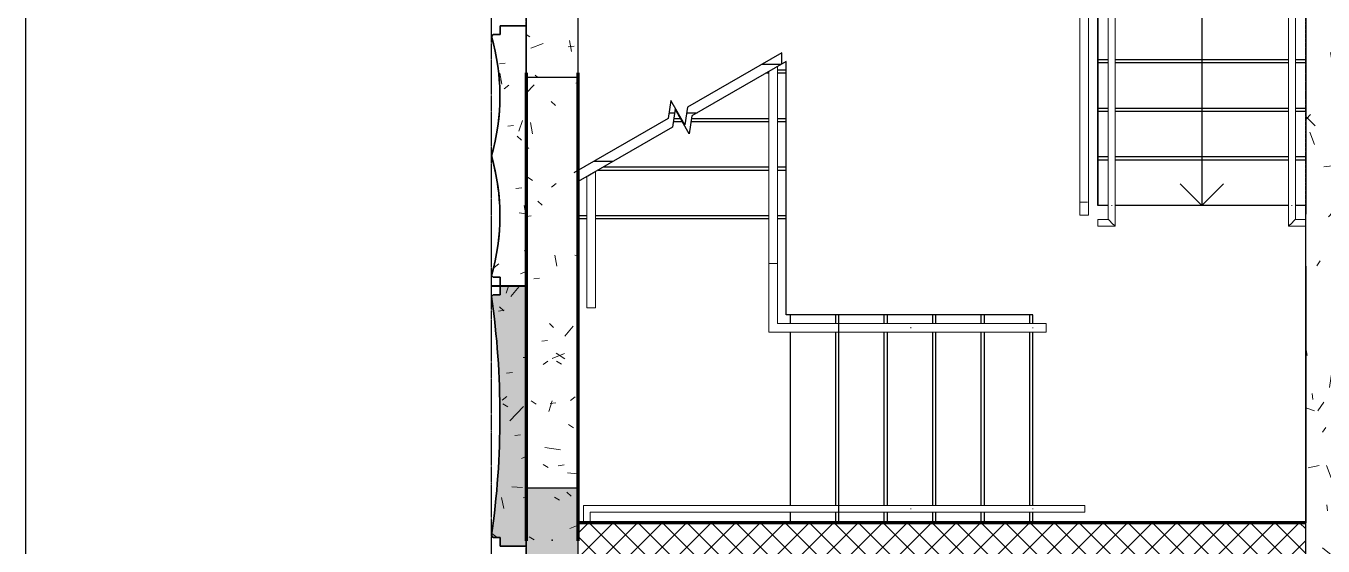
# Model space of a CAD drawing. Header units: millimetres. Extents: x -4391136 to -1798569, y -886572 to -291056.
# Drawn here: x -2742830 to -2735343, y -507083 to -504083 of the extents above; entities that cross this region are included whole.
import ezdxf
from ezdxf.enums import TextEntityAlignment as Align

# ---------------------------------------------------------------- set-up
doc = ezdxf.new("R2010")
doc.units = ezdxf.units.MM
doc.set_wipeout_variables(frame=1)
for name, pattern in [('CENTER', [50.8, 31.75, -6.35, 6.35, -6.35]), ('TA_GL_000.70000', [1.925, 0.7, -0.175, 0.175, -0.175, 0.7]), ('Xref-C-1-PP17-AR-2214-01-B$0$DPA_Grid _ Level 100', [10, 5.5, -1.6, 1.3, -1.6]), ('Xref-C-1-PP17-AR-2214-01-B$0$Hidden', [7.1438, 4.7625, -2.3813])]:
    doc.linetypes.add(name, pattern=pattern)
doc.layers.add('000 - 0_HIDE_OBJ_FRAMING_DEF_DIMS', color=7, linetype='Continuous', plot=False)
for name, color, linetype in [('000 - 0_SYM_DWG_GRID-BUBBLE_MAIN_COLOR_1', 7, 'Continuous'), ('000 - 0_SYM_DWG_GRIDLINE_MAIN_COLOR_251', 7, 'Continuous'), ('000 - CONCRETE_COL_CUT_COLOR_1', 7, 'Continuous'), ('000 - CONCRETE_COL_HATCH_', 7, 'Continuous'), ('000 - CONCRETE_COL_WIPEOUT_', 7, 'Continuous'), ('000 - EXISTING_COLUMN_CUT_COLOR_5', 7, 'Continuous'), ('000 - EXISTING_CONCRETE_CUT_COLOR_5', 7, 'Continuous'), ('000 - EXISTING_PRECAST_CUT_COLOR_4', 7, 'Continuous'), ('000 - GRID', 7, 'CENTER'), ('_PP-Dim', 7, 'Continuous'), ('Xref-C-1-PP17-AR-2214-01-B$0$A-COLS', 7, 'Continuous'), ('Xref-C-1-PP17-AR-2214-01-B$0$A-COLS-E', 7, 'Continuous'), ('Xref-C-1-PP17-AR-2214-01-B$0$A-DETL', 7, 'Continuous'), ('Xref-C-1-PP17-AR-2214-01-B$0$A-DETL-MBND', 7, 'Xref-C-1-PP17-AR-2214-01-B$0$Hidden'), ('Xref-C-1-PP17-AR-2214-01-B$0$A-FLOR-E', 7, 'Continuous'), ('Xref-C-1-PP17-AR-2214-01-B$0$A-FLOR-HRAL', 7, 'Continuous'), ('Xref-C-1-PP17-AR-2214-01-B$0$A-GLAZ-CURT', 7, 'Continuous'), ('Xref-C-1-PP17-AR-2214-01-B$0$A-Wall', 7, 'Continuous'), ('Xref-C-1-PP17-AR-2214-01-B$0$A-WALL-PATT', 7, 'Continuous'), ('Xref-C-1-PP17-AR-2214-01-B$0$S-BEAM', 7, 'Continuous'), ('Xref-C-1-PP17-AR-2214-01-B$0$S-STRS-ANNO', 7, 'Continuous'), ('Xref-C-1-PP17-AR-2214-01-B$0$S-STRS-E', 7, 'Continuous'), ('Xref-C-1-PP17-AR-2214-01-B$0$S-STRS-MBND', 7, 'Continuous'), ('Xref-C-1-PP17-AR-2214-01-B$0$WALL-E', 7, 'Continuous')]:
    doc.layers.add(name, color=color, linetype=linetype)
doc.styles.add('Arial', font='arial.ttf', dxfattribs={"height": 1500})
doc.styles.add('FAMELINE_FOR_CKST', font='arial.ttf')
doc.styles.add('TA', font='', dxfattribs={"height": 4.5})
doc.styles.get('TA').set_extended_font_data('Cordia New')
doc.dimstyles.new('FAMELINE-CKST_C-C', dxfattribs={"dimtxt": 0.3, "dimasz": 0.15, "dimexe": 0.1, "dimexo": 0.1, "dimgap": 0.05, "dimtad": 1, "dimzin": 0, "dimdsep": 46, "dimtxsty": 'FAMELINE_FOR_CKST', "dimblk": 'ORIGIN', "dimblk1": 'ORIGIN', "dimblk2": 'ORIGIN', "dimsah": 1, "dimcen": 0.1, "dimdle": 0.1, "dimclrd": 7, "dimclre": 7, "dimclrt": 7, "dimadec": 0, "dimazin": 0, "dimtfac": 1, "dimtix": 1, "dimtmove": 2, "dimatfit": 3, "dimfxl": 1, "dimtolj": 1, "dimtzin": 0, "dimlwd": -1, "dimlwe": -1, "dimarcsym": 0})

# ---------------------------------------------------------------- blocks, each defined once
blk = doc.blocks.new('*U1277')
at = {"layer": '000 - 0_SYM_DWG_GRIDLINE_MAIN_COLOR_251', "color": 7, "linetype": 'ByBlock', "ltscale": 5}
blk.add_line((30, 0), (-560.5, 0), dxfattribs=at)
at = {"color": 7, "style": 'TA', "flags": 1}
blk.add_attdef('LOCATION', (6, -6), '', height=4.5, rotation=270, dxfattribs=at)
at = {"layer": '000 - 0_SYM_DWG_GRID-BUBBLE_MAIN_COLOR_1', "color": 7, "style": 'Arial'}
blk.add_attdef('GRID-HEAD', text='', height=4, rotation=180, dxfattribs=at).set_placement((73.75, 0), align=Align.MIDDLE_CENTER)
blk = doc.blocks.new('_Origin')
at = {"color": 7, "linetype": 'ByBlock', "lineweight": -2}
blk.add_line((0, 0), (-1, 0), dxfattribs=at)
blk.add_circle((0, 0), 0.5, dxfattribs=at)
blk = doc.blocks.new('*D1280')
at = {"layer": '_PP-Dim', "color": 7, "transparency": 16777216}
for p, q in [((-26525, 1050), (-26525, 2737.5)), ((0, 1050), (0, 2737.5)), ((-26450, 2687.5), (-75, 2687.5))]:
    blk.add_line(p, q, dxfattribs=at)
at = {"layer": 'Defpoints', "color": 7, "transparency": 16777216}
for p in [(0, 2687.5), (-26525, 1000), (0, 1000)]:
    blk.add_point(p, dxfattribs=at)
at = {"layer": '_PP-Dim', "color": 7, "transparency": 16777216, "xscale": 75, "yscale": 75, "zscale": 75, "rotation": 180}
blk.add_blockref('_Origin', (-26525, 2687.5), dxfattribs=at)
at = {"layer": '_PP-Dim', "color": 7, "transparency": 16777216, "xscale": 75, "yscale": 75, "zscale": 75}
blk.add_blockref('_Origin', (0, 2687.5), dxfattribs=at)
at = {"layer": '_PP-Dim', "color": 7, "transparency": 16777216, "insert": (-13262.5, 2789.1), "char_height": 150, "attachment_point": 5, "style": 'FAMELINE_FOR_CKST'}
blk.add_mtext('\\A1;26525', dxfattribs=at)
blk = doc.blocks.new('Xref-C-1-PP17-AR-2214-01-B$0$Handrail Type - Handrail_Internal_-V69-ENTRANCE 2 - LOWER ROOF FLOOR PLAN01-flat-1')
at = {"layer": 'Xref-C-1-PP17-AR-2214-01-B$0$A-FLOR-HRAL', "color": 7, "lineweight": 9}
for p, q in [((-2735542.7, -501198.9), (-2735542.7, -505118.9)), ((-2735502.7, -501198.9), (-2735502.7, -505118.9)), ((-2735542.7, -505118.9), (-2735542.7, -505238.9)), ((-2735502.7, -505118.9), (-2735502.7, -505198.9)), ((-2735542.7, -505238.9), (-2735442.7, -505238.9)), ((-2735502.7, -505198.9), (-2735442.7, -505198.9)), ((-2735442.7, -505198.9), (-2735442.7, -505238.9))]:
    blk.add_line(p, q, dxfattribs=at)
blk = doc.blocks.new('Xref-C-1-PP17-AR-2214-01-B$0$Handrail Type - Handrail_Internal_-25764025-ENTRANCE 2 - LOWER ROOF FLOOR PLAN01-flat-1')
at = {"layer": 'Xref-C-1-PP17-AR-2214-01-B$0$A-FLOR-HRAL', "color": 7, "lineweight": 9}
for p, q in [((-2735542.7, -501489.5), (-2735542.7, -505124.7)), ((-2735502.7, -505124.7), (-2735502.7, -501489.5)), ((-2735542.7, -505124.7), (-2735542.7, -505238.9)), ((-2735502.7, -505198.9), (-2735502.7, -505124.7)), ((-2735542.7, -505238.9), (-2735442.7, -505238.9)), ((-2735542.1, -505238.3), (-2735532.7, -505228.9)), ((-2735532.7, -505228.9), (-2735542.1, -505238.3)), ((-2735531.7, -505227.9), (-2735503.4, -505199.6)), ((-2735503.4, -505199.6), (-2735531.7, -505227.9)), ((-2735442.7, -505198.9), (-2735502.7, -505198.9)), ((-2735442.7, -505227.9), (-2735442.7, -505199.6)), ((-2735442.7, -505199.6), (-2735442.7, -505227.9)), ((-2735442.7, -505238.3), (-2735442.7, -505228.9)), ((-2735442.7, -505228.9), (-2735442.7, -505238.3))]:
    blk.add_line(p, q, dxfattribs=at)
blk.add_lwpolyline([(-2735520.8, -505119), (-2735520.8, -505119, 0.014509), (-2735524.7, -505119)], format="xyb", dxfattribs=at)
blk = doc.blocks.new('Xref-C-1-PP17-AR-2214-01-B$0$DPA_Curved type B - Curved Type B-31237770-ENTRANCE 2 - LOWER ROOF FLOOR PLAN01-flat-1')
at = {"layer": 'Xref-C-1-PP17-AR-2214-01-B$0$A-GLAZ-CURT', "color": 7}
for p, q in [((-150, 749.7), (-150, 700.3)), ((-150, 700.3), (-150, 749.7)), ((0, -749.7), (0, 749.7)), ((0, 749.7), (0, -749.7)), ((-200, -689.7), (-190, -699.7)), ((-190, -699.7), (-200, -689.7)), ((-190, -699.7), (-150, -699.7)), ((-150, -699.7), (-190, -699.7)), ((-150, -699.7), (-150, -749.7)), ((-150, -749.7), (-150, -699.7)), ((-150, -749.7), (0, -749.7)), ((0, -749.7), (-150, -749.7))]:
    blk.add_line(p, q, dxfattribs=at)
for centre, start, end in [((-1401.5, 345), 349.33126, 16.00908), ((-1401.5, 345), 349.33126, 16.00908), ((-1401.5, 345), 343.97781, 349.31636), ((-1401.5, 345), 343.97781, 349.31636), ((-1401.5, -345), 349.33136, 16.02219), ((-1401.5, -345), 349.33136, 16.02219), ((-1401.5, -345), 343.99092, 349.32947), ((-1401.5, -345), 343.99092, 349.32947)]:
    blk.add_arc(centre, 1250, start, end, dxfattribs=at)
blk = doc.blocks.new('Xref-C-1-PP17-AR-2214-01-B$0$DPA_Curved type B - Curved Type B-V61-ENTRANCE 2 - LOWER ROOF FLOOR PLAN01-flat-1')
at = {"layer": 'Xref-C-1-PP17-AR-2214-01-B$0$A-GLAZ-CURT', "lineweight": 9}
h = blk.add_hatch(dxfattribs=at)
h.set_pattern_fill('ACET-2D-FP_35', angle=90, style=0, pattern_type=2)
h.set_pattern_definition([(50, (2739942.75, 504833.4), (-459.03375, 385.17505), [76.2, -838.2]), (355, (2739942.75, 504833.4), (65.28253, 746.1827), [60.96, -670.56]), (100.451, (2740003.5, 504828.1), (-693.383, -127.89768), [64.76, -712.36]), (46.184, (2739942.75, 505036.6), (-648.5725, 622.30642), [114.3, -1257.3]), (96.636, (2740033.1, 505022.6), (-1050.5343, -122.21992), [97.14, -1068.54]), (351.184, (2739942.7, 505036.6), (172.19714, 1110.27497), [91.44, -1005.84]), (21, (2740044.35, 504985.8), (-214.74339, 559.42566), [76.2, -838.2]), (326, (2740044.35, 504985.8), (418.85394, 620.9765), [60.96, -670.56]), (71.451, (2740094.9, 504951.7), (-668.45247, 224.29692), [64.76, -712.36]), (37.5, (2739942.75, 504833.4), (-158.769242, 206.912105), [33.528, -628.904, 33.528, -1320.292]), (37.5, (2739942.75, 504833.4), (-158.769242, 206.912105), [-695.96, -647.192, 33.528, -639.572]), (7.5, (2739942.75, 504833.4), (-47.303606, 359.30656), [33.528, -354.584, 33.528, -870.204]), (7.5, (2739942.75, 504833.4), (-47.303606, 359.30656), [-421.64, -613.664, 33.528, -223.012]), (327.5, (2739716.18, 504833.4), (146.191164, 229.474162), [33.528, -220.472, -1844.04]), (327.5, (2739716.18, 504833.4), (146.191164, 229.474162), [-254, 33.528, -758.952, -1051.56]), (327.5, (2739716.18, 504833.4), (146.191164, 229.474162), [-1046.48, 33.528, -1018.032]), (317.5, (2739614.6, 504833.4), (321.09789, 350.41686), [33.528, -296.672, 33.528, -1239.52]), (317.5, (2739614.6, 504833.4), (321.09789, 350.41686), [-363.728, -492.76, 33.528, -713.232])])
h.paths.add_polyline_path([(-150, -700), (-150, -750), (0, -750), (0, 750), (-150, 750), (-150, 700), (-190, 700), (-200, 690), (-173.1, 576.7), (-156.6, 454.5), (-151.4, 345), (-156.9, 228.7), (-173.1, 113.3), (-200, 0), (-173.1, -113.3), (-156.9, -228.7), (-151.4, -345), (-156.9, -461.3), (-173.1, -576.7), (-200, -690), (-190, -700)])
at = {"layer": 'Xref-C-1-PP17-AR-2214-01-B$0$A-GLAZ-CURT', "color": 7, "lineweight": 35}
for p, q in [((0, 750), (-150, 750)), ((-150, 750), (-150, 700)), ((0, -750), (0, 750)), ((-190, 700), (-200, 690)), ((-150, 700), (-190, 700)), ((-200, -690), (-190, -700)), ((-190, -700), (-150, -700)), ((-150, -700), (-150, -750)), ((-150, -750), (0, -750))]:
    blk.add_line(p, q, dxfattribs=at)
for centre in [(-1401.5, 345), (-1401.5, -345)]:
    blk.add_arc(centre, 1250, 343.97881, 16.02119, dxfattribs=at)
blk = doc.blocks.new('Xref-C-1-PP17-AR-2214-01-B$0$DPA_Curved type A - Curved Type A-31239844-ENTRANCE 2 - LOWER ROOF FLOOR PLAN01-flat-1')
at = {"layer": 'Xref-C-1-PP17-AR-2214-01-B$0$A-GLAZ-CURT', "lineweight": 9}
h = blk.add_hatch(dxfattribs=at)
h.set_pattern_fill('ACET-2D-FP_34', angle=90, style=0, pattern_type=2)
h.set_pattern_definition([(50, (2739942.75, 506333.4), (-459.03375, 385.17505), [76.2, -838.2]), (355, (2739942.75, 506333.4), (65.28253, 746.1827), [60.96, -670.56]), (100.451, (2740003.5, 506328.1), (-693.383, -127.89768), [64.76, -712.36]), (46.184, (2739942.75, 506536.6), (-648.5725, 622.30642), [114.3, -1257.3]), (96.636, (2740033.1, 506522.6), (-1050.5343, -122.21992), [97.14, -1068.54]), (351.184, (2739942.7, 506536.6), (172.19714, 1110.27497), [91.44, -1005.84]), (21, (2740044.35, 506485.8), (-214.74339, 559.42566), [76.2, -838.2]), (326, (2740044.35, 506485.8), (418.85394, 620.9765), [60.96, -670.56]), (71.451, (2740094.9, 506451.7), (-668.45247, 224.29692), [64.76, -712.36]), (37.5, (2739942.75, 506333.4), (-158.769242, 206.912105), [33.528, -628.904, 33.528, -1320.292]), (37.5, (2739942.75, 506333.4), (-158.769242, 206.912105), [-695.96, -647.192, 33.528, -639.572]), (7.5, (2739942.75, 506333.4), (-47.303606, 359.30656), [33.528, -354.584, 33.528, -870.204]), (7.5, (2739942.75, 506333.4), (-47.303606, 359.30656), [-421.64, -613.664, 33.528, -223.012]), (327.5, (2739716.18, 506333.4), (146.191164, 229.474162), [33.528, -220.472, -1844.04]), (327.5, (2739716.18, 506333.4), (146.191164, 229.474162), [-254, 33.528, -758.952, -1051.56]), (327.5, (2739716.18, 506333.4), (146.191164, 229.474162), [-1046.48, 33.528, -1018.032]), (317.5, (2739614.6, 506333.4), (321.09789, 350.41686), [33.528, -296.672, 33.528, -1239.52]), (317.5, (2739614.6, 506333.4), (321.09789, 350.41686), [-363.728, -492.76, 33.528, -713.232])])
h.paths.add_polyline_path([(-150, -728.9), (-150, -750), (0, -750), (0, 750), (-150, 750), (-150, 700), (-190, 700), (-200, 690), (-173.1, 460.8), (-156.9, 230.7), (-151.5, 0), (-156.9, -230.7), (-173.1, -460.8), (-200, -690), (-190, -700), (-150, -700)])
at = {"layer": 'Xref-C-1-PP17-AR-2214-01-B$0$A-GLAZ-CURT', "color": 7, "lineweight": 35}
for p, q in [((0, 750), (-150, 750)), ((-150, 750), (-150, 700)), ((0, -750), (0, 750)), ((-190, 700), (-200, 690)), ((-150, 700), (-190, 700)), ((-200, -690), (-190, -700)), ((-190, -700), (-150, -700)), ((-150, -700), (-150, -750)), ((-150, -750), (0, -750))]:
    blk.add_line(p, q, dxfattribs=at)
blk.add_arc((-5080.2, 0), 4928.8, 351.95246, 8.04754, dxfattribs=at)
blk = doc.blocks.new('Xref-C-1-PP17-AR-2214-01-B$0$DPA-AR_Rectangular - 300x600-29835788-ENTRANCE 2 - LOWER ROOF FLOOR PLAN01-flat-1')
at = {"layer": 'Xref-C-1-PP17-AR-2214-01-B$0$A-COLS-E', "lineweight": 9}
h = blk.add_hatch(dxfattribs=at)
h.set_pattern_fill('ACET-2D-FP_32', style=0, pattern_type=2)
h.set_pattern_definition([(50, (2739792.75, 507048.95), (-459.03375, 385.17505), [76.2, -838.2]), (355, (2739792.75, 507048.95), (65.28253, 746.1827), [60.96, -670.56]), (100.451, (2739853.5, 507043.6), (-693.383, -127.89768), [64.76, -712.36]), (46.184, (2739792.75, 507252.15), (-648.5725, 622.30642), [114.3, -1257.3]), (96.636, (2739883.1, 507238.1), (-1050.5343, -122.21992), [97.14, -1068.54]), (351.184, (2739792.7, 507252.1), (172.19714, 1110.27497), [91.44, -1005.84]), (21, (2739894.35, 507201.35), (-214.74339, 559.42566), [76.2, -838.2]), (326, (2739894.35, 507201.35), (418.85394, 620.9765), [60.96, -670.56]), (71.451, (2739944.9, 507167.26), (-668.45247, 224.29692), [64.76, -712.36]), (37.5, (2739792.75, 507048.95), (-158.769242, 206.912105), [33.528, -628.904, 33.528, -1320.292]), (37.5, (2739792.75, 507048.95), (-158.769242, 206.912105), [-695.96, -647.192, 33.528, -639.572]), (7.5, (2739792.75, 507048.95), (-47.303606, 359.30656), [33.528, -354.584, 33.528, -870.204]), (7.5, (2739792.75, 507048.95), (-47.303606, 359.30656), [-421.64, -613.664, 33.528, -223.012]), (327.5, (2739566.18, 507048.95), (146.191164, 229.474162), [33.528, -220.472, 33.528, -1810.512]), (327.5, (2739566.18, 507048.95), (146.191164, 229.474162), [-287.528, -758.952, 33.528, -1018.032]), (317.5, (2739464.6, 507048.95), (321.09789, 350.41686), [33.528, -296.672, 33.528, -1239.52]), (317.5, (2739464.6, 507048.95), (321.09789, 350.41686), [-363.728, -492.76, 33.528, -713.232])])
h.paths.add_polyline_path([(-146.1, -300), (10.5, -300), (150, -300), (150, 300), (-150, 300), (-150, -300)])
at = {"layer": 'Xref-C-1-PP17-AR-2214-01-B$0$A-COLS', "color": 7}
for p, q in [((150, 300), (-150, 300)), ((-150, 300), (-150, -300)), ((150, -300), (150, 300)), ((-150, -300), (150, -300))]:
    blk.add_line(p, q, dxfattribs=at)
blk = doc.blocks.new('Xref-C-1-PP17-AR-2214-01-B$0$Handrail Type - Handrail_Internal_-V58-ENTRANCE 2 - LOWER ROOF FLOOR PLAN01-flat-1')
at = {"layer": 'Xref-C-1-PP17-AR-2214-01-B$0$A-FLOR-HRAL', "color": 7, "lineweight": 9}
for p, q in [((-2736582.7, -501198.9), (-2736582.7, -505118.9)), ((-2736542.7, -501198.9), (-2736542.7, -505118.9)), ((-2736582.7, -505118.9), (-2736582.7, -505198.9)), ((-2736542.7, -505118.9), (-2736542.7, -505238.9)), ((-2736642.7, -505238.9), (-2736642.7, -505198.9)), ((-2736582.7, -505198.9), (-2736642.7, -505198.9)), ((-2736542.7, -505238.9), (-2736642.7, -505238.9))]:
    blk.add_line(p, q, dxfattribs=at)
blk = doc.blocks.new('Xref-C-1-PP17-AR-2214-01-B$0$Handrail Type - Handrail_Internal_-18879586-ENTRANCE 2 - LOWER ROOF FLOOR PLAN01-flat-1')
at = {"layer": 'Xref-C-1-PP17-AR-2214-01-B$0$A-FLOR-HRAL', "color": 7, "lineweight": 9}
for p, q in [((-2736582.7, -501204.7), (-2736582.7, -505124.7)), ((-2736542.7, -505124.7), (-2736542.7, -501204.7)), ((-2736582.7, -505124.7), (-2736582.7, -505198.9)), ((-2736542.7, -505238.9), (-2736542.7, -505124.7)), ((-2736582.7, -505198.9), (-2736642.7, -505198.9)), ((-2736642.7, -505199.6), (-2736642.7, -505227.9)), ((-2736642.7, -505227.9), (-2736642.7, -505199.6)), ((-2736642.7, -505228.9), (-2736642.7, -505238.3)), ((-2736642.7, -505238.3), (-2736642.7, -505228.9)), ((-2736642.7, -505238.9), (-2736542.7, -505238.9)), ((-2736582.1, -505199.6), (-2736553.8, -505227.9)), ((-2736553.8, -505227.9), (-2736582.1, -505199.6)), ((-2736552.7, -505228.9), (-2736543.4, -505238.3)), ((-2736543.4, -505238.3), (-2736552.7, -505228.9))]:
    blk.add_line(p, q, dxfattribs=at)
blk.add_lwpolyline([(-2736560.8, -505119), (-2736560.8, -505119, 0.014509), (-2736564.7, -505119)], format="xyb", dxfattribs=at)
blk = doc.blocks.new('Xref-C-1-PP17-AR-2214-01-B$0$System Panel - DPA-AR_Facade_Solid Panel 150mm-27924946-ENTRANCE 2 - LOWER ROOF FLOOR PLAN01-flat-1')
at = {"layer": 'Xref-C-1-PP17-AR-2214-01-B$0$A-GLAZ-CURT', "color": 7}
for p, q in [((-50, 0.3), (-200, 0.3)), ((-200, -0.3), (-150, -0.3))]:
    blk.add_line(p, q, dxfattribs=at)
blk = doc.blocks.new('Xref-C-1-PP17-AR-2214-01-B$0$Top Rail Type - Top Rail_Internal_-V99-ENTRANCE 2 - LOWER ROOF FLOOR PLAN01-flat-1')
at = {"layer": 'Xref-C-1-PP17-AR-2214-01-B$0$A-FLOR-HRAL', "color": 7, "lineweight": 9}
for p, q in [((-2738492.7, -504317), (-2738542.7, -504345.8)), ((-2738542.7, -505454.5), (-2738542.7, -504345.8)), ((-2738492.7, -505454.5), (-2738492.7, -504317)), ((-2738542.7, -505454.5), (-2738492.7, -505454.5)), ((-2738542.7, -505454.5), (-2738492.7, -505454.5)), ((-2738542.7, -505848.9), (-2738542.7, -505454.5)), ((-2738492.7, -505798.9), (-2738492.7, -505454.5)), ((-2738137.7, -505798.9), (-2738492.7, -505798.9)), ((-2737017.7, -505798.9), (-2738137.7, -505798.9)), ((-2736942.1, -505798.9), (-2737017.7, -505798.9)), ((-2736942.1, -505848.9), (-2736942.1, -505798.9)), ((-2738137.7, -505848.9), (-2738542.7, -505848.9)), ((-2737017.7, -505848.9), (-2738137.7, -505848.9)), ((-2736942.1, -505848.9), (-2737017.7, -505848.9))]:
    blk.add_line(p, q, dxfattribs=at)
blk = doc.blocks.new('Xref-C-1-PP17-AR-2214-01-B$0$Top Rail Type - Top Rail_Internal_-30607441-ENTRANCE 2 - LOWER ROOF FLOOR PLAN01-flat-1')
at = {"layer": 'Xref-C-1-PP17-AR-2214-01-B$0$A-FLOR-HRAL', "color": 7, "lineweight": 9}
for p, q in [((-2737024.9, -505798.9), (-2737768.9, -505798.9)), ((-2737722, -505826.6), (-2737722, -505821.3)), ((-2736942.1, -505798.9), (-2737024.9, -505798.9)), ((-2736942.1, -505799.8), (-2736942.1, -505848.1)), ((-2736942.1, -505848.1), (-2736942.1, -505799.8)), ((-2737768.9, -505848.9), (-2737024.9, -505848.9)), ((-2737024.9, -505848.9), (-2736942.1, -505848.9))]:
    blk.add_line(p, q, dxfattribs=at)
blk.add_lwpolyline([(-2737017.8, -505825.9), (-2737017.8, -505825.9, 0.011612), (-2737017.8, -505822)], format="xyb", dxfattribs=at)
blk = doc.blocks.new('Xref-C-1-PP17-AR-2214-01-B$0$Top Rail Type - Top Rail_Internal_-30607421-ENTRANCE 2 - LOWER ROOF FLOOR PLAN01-flat-1')
at = {"layer": 'Xref-C-1-PP17-AR-2214-01-B$0$A-FLOR-HRAL', "color": 7, "lineweight": 9}
for p, q in [((-2739542.7, -504923.2), (-2739592.7, -504952)), ((-2739542.7, -505474.5), (-2739542.7, -504923.2)), ((-2739592.7, -505474.5), (-2739592.7, -504952)), ((-2739592.7, -505710.1), (-2739592.7, -505474.5)), ((-2739542.7, -505710.1), (-2739542.7, -505474.5)), ((-2739592.7, -505710.1), (-2739542.7, -505710.1))]:
    blk.add_line(p, q, dxfattribs=at)
blk = doc.blocks.new('Xref-C-1-PP17-AR-2214-01-B$0$Railing - Railing-30607407-ENTRANCE 2 - LOWER ROOF FLOOR PLAN01-flat-1')
at = {"layer": 'Xref-C-1-PP17-AR-2214-01-B$0$A-FLOR-HRAL', "color": 7, "lineweight": 9}
blk.add_line((-2739547.7, -504926.1), (-2739587.7, -504949.2), dxfattribs=at)
blk.add_line((-2739547.7, -504926.1), (-2739587.7, -504949.2), dxfattribs=at)
blk.add_line((-2739547.7, -504926.1), (-2739587.7, -504949.2), dxfattribs=at)
blk = doc.blocks.new('Xref-C-1-PP17-AR-2214-01-B$0$Railing - Railing-30607404-ENTRANCE 2 - LOWER ROOF FLOOR PLAN01-flat-1')
at = {"layer": 'Xref-C-1-PP17-AR-2214-01-B$0$A-FLOR-HRAL', "color": 7, "lineweight": 9}
blk.add_line((-2738497.7, -504319.8), (-2738537.7, -504342.9), dxfattribs=at)
blk.add_line((-2738497.7, -504319.8), (-2738537.7, -504342.9), dxfattribs=at)
blk.add_line((-2738497.7, -504319.8), (-2738537.7, -504342.9), dxfattribs=at)
blk = doc.blocks.new('Xref-C-1-PP17-AR-2214-01-B$0$Handrail Type - Handrail_Internal_-V98-ENTRANCE 2 - LOWER ROOF FLOOR PLAN01-flat-1')
at = {"layer": 'Xref-C-1-PP17-AR-2214-01-B$0$A-FLOR-HRAL', "color": 7, "lineweight": 9}
for p, q in [((-2739612.7, -506848.9), (-2739612.7, -506948.9)), ((-2738137.7, -506848.9), (-2739612.7, -506848.9)), ((-2739572.7, -506888.9), (-2739572.7, -506948.9)), ((-2738137.7, -506888.9), (-2739572.7, -506888.9)), ((-2737017.7, -506848.9), (-2738137.7, -506848.9)), ((-2737017.7, -506888.9), (-2738137.7, -506888.9)), ((-2736717.7, -506848.9), (-2737017.7, -506848.9)), ((-2736717.7, -506888.9), (-2737017.7, -506888.9)), ((-2736717.7, -506888.9), (-2736717.7, -506848.9)), ((-2739572.7, -506948.9), (-2739612.7, -506948.9))]:
    blk.add_line(p, q, dxfattribs=at)
blk = doc.blocks.new('Xref-C-1-PP17-AR-2214-01-B$0$Handrail Type - Handrail_Internal_-30607385-ENTRANCE 2 - LOWER ROOF FLOOR PLAN01-flat-1')
at = {"layer": 'Xref-C-1-PP17-AR-2214-01-B$0$A-FLOR-HRAL', "color": 7, "lineweight": 9}
for p, q in [((-2737023.5, -506848.9), (-2737759.5, -506848.9)), ((-2737759.5, -506888.9), (-2737023.5, -506888.9)), ((-2737722, -506871), (-2737722, -506866.9)), ((-2736717.7, -506848.9), (-2737023.5, -506848.9)), ((-2737023.5, -506888.9), (-2736717.7, -506888.9)), ((-2736717.7, -506849.6), (-2736717.7, -506888.3)), ((-2736717.7, -506888.3), (-2736717.7, -506849.6))]:
    blk.add_line(p, q, dxfattribs=at)
blk.add_lwpolyline([(-2737017.8, -506867), (-2737017.8, -506867, -0.014425), (-2737017.8, -506870.9)], format="xyb", dxfattribs=at)
blk = doc.blocks.new('Xref-C-1-PP17-AR-2214-01-B$0$Top Rail Type - Top Rail_Internal_-V43-ENTRANCE 2 - LOWER ROOF FLOOR PLAN01-flat-1')
at = {"layer": 'Xref-C-1-PP17-AR-2214-01-B$0$A-FLOR-HRAL', "color": 7, "lineweight": 9}
for p, q in [((-2736747.7, -498998.9), (-2736747.7, -505098.9)), ((-2736697.7, -498998.9), (-2736697.7, -505098.9)), ((-2736747.7, -505098.9), (-2736747.7, -505174.6)), ((-2736697.7, -505098.9), (-2736697.7, -505174.6)), ((-2736697.7, -505174.6), (-2736747.7, -505174.6))]:
    blk.add_line(p, q, dxfattribs=at)
blk = doc.blocks.new('Xref-C-1-PP17-AR-2214-01-B$0$Top Rail Type - Top Rail_Internal_-18193665-ENTRANCE 2 - LOWER ROOF FLOOR PLAN01-flat-1')
at = {"layer": 'Xref-C-1-PP17-AR-2214-01-B$0$A-FLOR-HRAL', "color": 7, "lineweight": 9}
for p, q in [((-2736747.7, -498998.9), (-2736747.7, -505098.9)), ((-2736697.7, -505098.9), (-2736697.7, -498998.9)), ((-2736747.7, -505098.9), (-2736747.7, -505174.6)), ((-2736697.7, -505174.6), (-2736697.7, -505098.9)), ((-2736746.9, -505174.6), (-2736698.6, -505174.6)), ((-2736698.6, -505174.6), (-2736746.9, -505174.6))]:
    blk.add_line(p, q, dxfattribs=at)
blk = doc.blocks.new('Xref-C-1-PP17-AR-2214-01-B$0$Railing - Railing-18193662-ENTRANCE 2 - LOWER ROOF FLOOR PLAN01-flat-1')
at = {"layer": 'Xref-C-1-PP17-AR-2214-01-B$0$A-FLOR-HRAL', "color": 7, "lineweight": 9}
for p, q in [((-2736702.7, -505098.9), (-2736742.7, -505098.9)), ((-2736742.7, -505098.9), (-2736702.7, -505098.9)), ((-2736702.7, -505098.9), (-2736742.7, -505098.9)), ((-2736742.7, -505098.9), (-2736702.7, -505098.9))]:
    blk.add_line(p, q, dxfattribs=at)
blk = doc.blocks.new('Xref-C-1-PP17-AR-2214-01-B$0$DPA-AR_Rectangular - 300x500-V38-ENTRANCE 2 - LOWER ROOF FLOOR PLAN01-flat-1')
at = {"layer": 'Xref-C-1-PP17-AR-2214-01-B$0$A-COLS-E', "lineweight": 9}
h = blk.add_hatch(dxfattribs=at)
h.set_pattern_fill('ACET-2D-FP_22', style=0, pattern_type=2)
h.set_pattern_definition([(50, (2739792.75, 504128.95), (-459.03375, 385.17505), [76.2, -838.2]), (355, (2739792.75, 504128.95), (65.28253, 746.1827), [60.96, -670.56]), (100.451, (2739853.5, 504123.6), (-693.383, -127.89768), [64.76, -712.36]), (46.184, (2739792.75, 504332.15), (-648.5725, 622.30642), [114.3, -1257.3]), (96.636, (2739883.1, 504318.1), (-1050.5343, -122.21992), [97.14, -1068.54]), (351.184, (2739792.7, 504332.1), (172.19714, 1110.27497), [91.44, -1005.84]), (21, (2739894.35, 504281.35), (-214.74339, 559.42566), [76.2, -838.2]), (326, (2739894.35, 504281.35), (418.85394, 620.9765), [60.96, -670.56]), (71.451, (2739944.9, 504247.26), (-668.45247, 224.29692), [64.76, -712.36]), (37.5, (2739792.75, 504128.95), (-158.769242, 206.912105), [33.528, -628.904, 33.528, -1320.292]), (37.5, (2739792.75, 504128.95), (-158.769242, 206.912105), [-695.96, -647.192, 33.528, -639.572]), (7.5, (2739792.75, 504128.95), (-47.303606, 359.30656), [33.528, -354.584, 33.528, -870.204]), (7.5, (2739792.75, 504128.95), (-47.303606, 359.30656), [-421.64, -613.664, 33.528, -223.012]), (327.5, (2739566.18, 504128.95), (146.191164, 229.474162), [33.528, -220.472, 33.528, -1810.512]), (327.5, (2739566.18, 504128.95), (146.191164, 229.474162), [-287.528, -758.952, 33.528, -1018.032]), (317.5, (2739464.6, 504128.95), (321.09789, 350.41686), [33.528, -296.672, 33.528, -1239.52]), (317.5, (2739464.6, 504128.95), (321.09789, 350.41686), [-363.728, -492.76, 33.528, -713.232])])
h.paths.add_polyline_path([(10.5, -250), (150, -250), (150, 250), (-150, 250), (-150, -250)])
at = {"layer": 'Xref-C-1-PP17-AR-2214-01-B$0$A-COLS', "color": 7}
for p, q in [((150, 250), (-150, 250)), ((-150, 250), (-150, -250)), ((150, -250), (150, 250)), ((-150, -250), (150, -250))]:
    blk.add_line(p, q, dxfattribs=at)
blk = doc.blocks.new('*U2738')
at = {"layer": '000 - CONCRETE_COL_HATCH_'}
h = blk.add_hatch(dxfattribs=at)
h.set_pattern_fill('AR-CONC', scale=0.5)
h.set_pattern_definition([(50, (0, 0), (3.5863, -0.31376), [0.375, -4.125]), (355, (0, 0), (-0.693757, 3.76096), [0.3, -3.3]), (100.4514, (0.299, -0.026), (2.892544, 3.4472), [0.3187, -3.50571]), (46.1842, (0, 1), (5.336207, -0.827596), [0.5625, -6.1875]), (96.6356, (0.4447, 0.931), (4.67331, 4.87059), [0.47805, -5.25857]), (351.1842, (0, 1), (4.67331, 4.87059), [0.45, -4.95]), (21, (0.5, 0.75), (2.984535, -2.013094), [0.375, -4.125]), (326, (0.5, 0.75), (1.216577, 3.62575), [0.3, -3.3]), (71.4514, (0.7487, 0.5822), (4.201112, 1.612656), [0.3187, -3.50571]), (37.5, (0, 0), (0.0607993, 1.6644693), [0, -3.26, 0, -3.35, 0, -3.3125]), (7.5, (0, 0), (1.315348, 1.972059), [0, -1.91, 0, -3.185, 0, -1.2625]), (327.5, (-1.115, 0), (2.669112, -0.1127744), [0, -1.25, 0, -3.9, 0, -5.175]), (317.5, (-1.615, 0), (2.915931, 0.500525), [0, -1.625, 0, -2.59, 0, -3.675])])
h.paths.add_polyline_path([(-300, -150), (300, -150), (300, 150), (-300, 150)])
at = {"color": 7}
blk.add_point((0, 0), dxfattribs=at)
at = {"layer": '000 - EXISTING_COLUMN_CUT_COLOR_5', "color": 7}
blk.add_lwpolyline([(-300, -150), (300, -150), (300, 150), (-300, 150)], close=True, dxfattribs=at)
blk = doc.blocks.new('*U2742')
at = {"layer": '000 - CONCRETE_COL_HATCH_'}
h = blk.add_hatch(dxfattribs=at)
h.set_pattern_fill('AR-CONC', scale=0.04)
h.set_pattern_definition([(50, (-115500, -843987.314), (7.28738676, -0.63756342), [0.762, -8.382]), (355, (-115500, -843987.314), (-1.40973686, 7.64227381), [0.6096, -6.70562337]), (100.4514447, (-115499.393, -843987.367), (5.877649884, 7.004710076), [0.64760035, -7.123609784]), (46.1842, (-115500, -843985.282), (10.84316164, -1.68169312), [1.143, -12.573]), (96.6355576, (-115499.096, -843985.422), (9.49616536, 9.89704498), [0.97140093, -10.68542433]), (351.1841512, (-115500, -843985.282), (9.49616536, 9.89704498), [0.91439868, -10.05838928]), (21, (-115498.984, -843985.79), (6.06457565, -4.090607927), [0.762, -8.382]), (326, (-115498.984, -843985.79), (2.472081134, 7.367518645), [0.6096, -6.7056]), (71.451445, (-115498.4786, -843986.131), (8.53665677, 3.276910755), [0.64760035, -7.123597504]), (37.5, (-115500, -843987.314), (0.12354413, 3.382201555), [0, -6.62432, 0, -6.8072, 0, -6.731]), (7.5, (-115500, -843987.314), (2.6727865, 4.007222993), [0, -3.88112, 0, -6.47192, 0, -2.5654]), (327.5, (-115502.2657, -843987.314), (5.423623807, -0.22914976), [0, -2.54, 0, -7.9248, 0, -10.5156]), (317.5, (-115503.2817, -843987.314), (5.925167255, 1.017059641), [0, -3.302, 0, -5.26288, 0, -7.4676])])
h.paths.add_polyline_path([(0, 0), (0, 300), (-100, 300), (-100, 380), (-120, 400), (-395, 365), (-670, 338), (-946, 318), (-1223, 307), (-1500, 303), (-1777, 307), (-2054, 318), (-2330, 338), (-2605, 365), (-2880, 400), (-2900, 380), (-2900, 300), (-3000, 300), (-3000, 0)])
at = {"layer": '000 - CONCRETE_COL_CUT_COLOR_1', "color": 7, "lineweight": -2}
blk.add_lwpolyline([(0, 0), (0, 300), (-100, 300), (-100, 380), (-120, 400), (-395, 365), (-670, 338), (-946, 318), (-1223, 307), (-1500, 303), (-1777, 307), (-2054, 318), (-2330, 338), (-2605, 365), (-2880, 400), (-2900, 380), (-2900, 300), (-3000, 300), (-3000, 0), (-3000, 0), (-3000, 0), (-3000, 0), (-3000, 0), (-3000, 0), (-3000, 0), (-3000, 0), (-3000, 0), (-3000, 0), (-3000, 0), (-3000, 0), (-3000, 0), (-3000, 0), (-3000, 0), (-3000, 0), (-3000, 0), (-3000, 0), (-3000, 0), (-3000, 0), (-3000, 0), (-3000, 0), (-3000, 0), (-3000, 0), (-3000, 0), (-3000, 0), (-3000, 0), (-3000, 0), (-3000, 0), (-3000, 0)], close=True, dxfattribs=at)
blk = doc.blocks.new('W-1-PP17-ENT2_REV00_20260526-152612_EX_LOPF-1')
at = {"layer": 'Xref-C-1-PP17-AR-2214-01-B$0$A-WALL-PATT', "lineweight": 9}
h = blk.add_hatch(dxfattribs=at)
h.set_pattern_fill('ACET-2D-FP_25', angle=-90, style=0, pattern_type=2)
h.set_pattern_definition([(315, (496648.95, -2740142.74), (70.710678, 70.710678), []), (45, (496648.95, -2740142.74), (-70.710678, 70.710678), [])])
h.paths.add_polyline_path([(-10300, -500), (-10500, -500), (-10500, -4700), (-10300, -4700)])
h = blk.add_hatch(dxfattribs=at)
h.set_pattern_fill('ACET-2D-FP_12', angle=-40, style=0, pattern_type=2)
h.set_pattern_definition([(50, (-8394.75, -4900), (-459.03, 385.175), [76.2, -838.2]), (355, (-8394.75, -4900), (65.28, 746.18), [60.96, -670.56]), (100.451, (-8334, -4905.3), (-693.38, -127.9), [64.76, -712.36]), (46.184, (-8394.75, -4696.8), (-648.57, 622.3), [114.3, -1257.3]), (96.636, (-8304.4, -4710.8), (-1050.53, -122.22), [97.14, -1068.54]), (351.184, (-8394.8, -4696.8), (172.2, 1110.27), [91.44, -1005.84]), (21, (-8293.15, -4747.6), (-214.74, 559.426), [76.2, -838.2]), (326, (-8293.15, -4747.6), (418.85, 620.98), [60.96, -670.56]), (71.451, (-8242.6, -4781.7), (-668.45, 224.3), [64.76, -712.36]), (37.5, (-8394.75, -4900), (-158.769, 206.912), [33.528, -628.904, 33.528, -1320.292]), (37.5, (-8394.75, -4900), (-158.769, 206.912), [-695.96, -647.192, 33.528, -639.572]), (7.5, (-8394.75, -4900), (-47.304, 359.307), [33.53, -354.584, 33.53, -870.204]), (7.5, (-8394.75, -4900), (-47.304, 359.307), [-421.64, -613.664, 33.53, -223.01]), (327.5, (-8621.32, -4900), (146.191, 229.474), [33.53, -220.47, 33.53, -1810.51]), (327.5, (-8621.32, -4900), (146.191, 229.474), [-287.53, -758.95, 33.53, -1018.03]), (317.5, (-8722.9, -4900), (321.1, 350.417), [33.53, -296.67, 33.53, -1239.52]), (317.5, (-8722.9, -4900), (321.1, 350.417), [-363.73, -492.76, 33.53, -713.23])])
h.paths.add_polyline_path([(-12950, -4700), (-12950, -4900), (-3839.5, -4900), (-3839.5, -4700)])
at = {"layer": 'Xref-C-1-PP17-AR-2214-01-B$0$S-BEAM', "lineweight": 9}
h = blk.add_hatch(dxfattribs=at)
h.set_pattern_fill('ACET-2D-FP_33', angle=-90, style=0, pattern_type=2)
h.set_pattern_definition([(320, (496648.95, -2740142.74), (385.17505, 459.03375), [76.2, -838.2]), (265, (496648.95, -2740142.74), (746.1827, -65.28253), [60.96, -670.56]), (10.451, (496643.6, -2740203.5), (-127.89768, 693.383), [64.76, -712.36]), (316.184, (496852.15, -2740142.7), (622.30642, 648.5725), [114.3, -1257.3]), (6.636, (496838.1, -2740233.1), (-122.21992, 1050.5343), [97.14, -1068.54]), (261.184, (496852.1, -2740142.7), (1110.27497, -172.19714), [91.44, -1005.84]), (291, (496801.35, -2740244.34), (559.42566, 214.74339), [76.2, -838.2]), (236, (496801.35, -2740244.34), (620.9765, -418.85394), [60.96, -670.56]), (341.451, (496767.26, -2740294.9), (224.29692, 668.45247), [64.76, -712.36]), (307.5, (496648.95, -2740142.74), (206.912105, 158.769242), [33.528, -628.904, 33.528, -647.192, -673.1]), (307.5, (496648.95, -2740142.74), (206.912105, 158.769242), [-1343.152, 33.528, -639.572]), (277.5, (496648.95, -2740142.74), (359.30656, 47.303606), [33.528, -354.584, 33.528, -613.664, -256.54]), (277.5, (496648.95, -2740142.74), (359.30656, 47.303606), [-1035.304, 33.528, -223.012]), (237.5, (496648.95, -2739916.18), (229.474162, -146.191164), [33.528, -220.472, 33.528, -758.952, -1051.56]), (237.5, (496648.95, -2739916.18), (229.474162, -146.191164), [-1046.48, 33.528, -1018.032]), (227.5, (496648.95, -2739814.6), (350.41686, -321.09789), [33.528, -296.672, 33.528, -492.76, -746.76]), (227.5, (496648.95, -2739814.6), (350.41686, -321.09789), [-856.488, 33.528, -713.232])])
h.paths.add_polyline_path([(-10100, -500), (-10405.2, -500), (-10405.2, -500), (-7730, -500), (-7730, -200), (-10100, -200)])
at = {"layer": '000 - 0_HIDE_OBJ_FRAMING_DEF_DIMS', "color": 7, "linetype": 'Xref-C-1-PP17-AR-2214-01-B$0$DPA_Grid _ Level 100'}
blk.add_line((-29475.6, 0), (7016, 0), dxfattribs=at)
at = {"layer": 'Xref-C-1-PP17-AR-2214-01-B$0$A-DETL', "color": 7, "lineweight": 9}
blk.add_line((-2359.5, -4100), (-8459.5, -4100), dxfattribs=at)
at = {"layer": 'Xref-C-1-PP17-AR-2214-01-B$0$A-DETL-MBND', "color": 7}
for p, q in [((-13435, -200), (970, -200)), ((-8520, -4700), (-2250, -4700))]:
    blk.add_line(p, q, dxfattribs=at)
at = {"layer": 'Xref-C-1-PP17-AR-2214-01-B$0$A-FLOR-E', "color": 7}
for p, q in [((-10300, -500), (-10300, -4700)), ((-8470, -3500), (-2250, -3500)), ((-8470, -3560), (-8470, -3500)), ((-8470, -4600), (-8470, -3600)), ((-8470, -4700), (-8470, -4640)), ((-10300, -4700), (-8470, -4700))]:
    blk.add_line(p, q, dxfattribs=at)
at = {"layer": 'Xref-C-1-PP17-AR-2214-01-B$0$A-Wall', "color": 7, "lineweight": 70}
blk.add_line((-10300, -4700), (-10300, -500), dxfattribs=at)
at = {"layer": 'Xref-C-1-PP17-AR-2214-01-B$0$A-Wall', "color": 7, "lineweight": 9}
blk.add_line((-10500, -4700), (-10300, -4700), dxfattribs=at)
at = {"layer": 'Xref-C-1-PP17-AR-2214-01-B$0$S-BEAM', "color": 7, "lineweight": 70}
for p, q in [((-7705.2, -200), (-10405.2, -200)), ((-10405.2, -500), (-7705.2, -500))]:
    blk.add_line(p, q, dxfattribs=at)
at = {"layer": 'Xref-C-1-PP17-AR-2214-01-B$0$S-BEAM', "color": 7}
for p, q in [((-10300, -3150), (-10300, -600)), ((-10300, -4700), (-10300, -3500)), ((-8470, -3500), (-2250, -3500)), ((-8820.5, -4700), (-10300, -4700))]:
    blk.add_line(p, q, dxfattribs=at)
at = {"layer": 'Xref-C-1-PP17-AR-2214-01-B$0$S-STRS-ANNO', "color": 7}
for p, q in [((-8470, -4100), (-8345, -3975)), ((-8470, -4100), (-8345, -4225)), ((-2250, -4100), (-8470, -4100))]:
    blk.add_line(p, q, dxfattribs=at)
at = {"layer": 'Xref-C-1-PP17-AR-2214-01-B$0$S-STRS-E', "color": 7}
for p, q in [((-8332, -500), (-10300, -500)), ((-10300, -500), (-10300, -3125)), ((-8545.5, -500), (-8545.5, -550)), ((-8527.5, -500), (-8527.5, -550)), ((-8215, -590), (-8215, -702.6)), ((-8215, -590), (-8215, -702.6)), ((-8545.5, -600), (-8545.5, -1600)), ((-8527.5, -600), (-8527.5, -1600)), ((-8265.5, -615), (-8265.5, -1600)), ((-8247.5, -646.2), (-8247.5, -1600)), ((-7935, -1023.7), (-7935, -1056.4)), ((-7935, -1023.7), (-7935, -1056.4)), ((-7985.5, -1048.7), (-7985.5, -1100)), ((-7967.5, -1051.4), (-7967.5, -1089.6)), ((-7935, -1070.8), (-7935, -1075)), ((-7935, -1070.8), (-7935, -1075)), ((-7985.5, -1151.3), (-7985.5, -1600)), ((-7967.5, -1154.1), (-7967.5, -1600)), ((-7935, -1126.4), (-7935, -1187.6)), ((-7935, -1126.4), (-7935, -1187.6)), ((-7655, -1560), (-7655, -1672.5)), ((-7655, -1560), (-7655, -1672.5)), ((-7705.5, -1585), (-7705.5, -1600)), ((-9100, -3125), (-9100, -1700)), ((-9100, -1700), (-7639.1, -1700)), ((-8545.5, -1650), (-8545.5, -1700)), ((-8527.5, -1650), (-8527.5, -1700)), ((-8265.5, -1650), (-8265.5, -1700)), ((-8247.5, -1650), (-8247.5, -1700)), ((-7985.5, -1650), (-7985.5, -1700)), ((-7967.5, -1650), (-7967.5, -1700)), ((-7705.5, -1650), (-7705.5, -1700)), ((-7687.5, -1650), (-7687.5, -1700)), ((-7653.6, -1675), (-7588.6, -1675)), ((-10300, -1725), (-10240, -1725)), ((-10200, -1725), (-9200, -1725)), ((-9150, -1725), (-9100, -1725)), ((-10300, -1987), (-10240, -1987)), ((-10300, -2005), (-9100, -2005)), ((-10200, -1987), (-9200, -1987)), ((-9150, -1987), (-9100, -1987)), ((-10300, -2267), (-10240, -2267)), ((-10300, -2285), (-10240, -2285)), ((-10200, -2267), (-9200, -2267)), ((-10200, -2285), (-9200, -2285)), ((-9150, -2267), (-9100, -2267)), ((-9150, -2285), (-9100, -2285)), ((-10300, -2547), (-10240, -2547)), ((-10300, -2565), (-10240, -2565)), ((-10200, -2547), (-9200, -2547)), ((-10200, -2565), (-9200, -2565)), ((-9150, -2547), (-9100, -2547)), ((-9150, -2565), (-9100, -2565)), ((-10300, -2827), (-10240, -2827)), ((-10300, -2845), (-10240, -2845)), ((-10200, -2827), (-9200, -2827)), ((-10200, -2845), (-9200, -2845)), ((-9150, -2827), (-9100, -2827)), ((-9150, -2845), (-9100, -2845)), ((-10300, -3107), (-10240, -3107)), ((-10300, -3125), (-10240, -3125)), ((-10200, -3107), (-9200, -3107)), ((-10200, -3125), (-9200, -3125)), ((-9150, -3107), (-9100, -3107)), ((-9150, -3125), (-9100, -3125)), ((-2250, -3500), (-8470, -3500)), ((-8470, -3560), (-8470, -3500)), ((-8208, -3560), (-8208, -3500)), ((-8190, -3560), (-8190, -3500)), ((-7928, -3560), (-7928, -3500)), ((-7910, -3560), (-7910, -3500)), ((-7648, -3560), (-7648, -3500)), ((-7630, -3560), (-7630, -3500)), ((-8470, -4600), (-8470, -3600)), ((-8208, -4600), (-8208, -3600)), ((-8190, -4600), (-8190, -3600)), ((-7928, -4600), (-7928, -3600)), ((-7910, -4600), (-7910, -3600)), ((-7648, -4600), (-7648, -3600)), ((-7630, -4600), (-7630, -3600)), ((-8470, -4700), (-8470, -4640)), ((-8208, -4700), (-8208, -4640)), ((-8190, -4700), (-8190, -4640)), ((-7928, -4700), (-7928, -4640)), ((-7910, -4700), (-7910, -4640)), ((-7648, -4700), (-7648, -4640)), ((-7630, -4700), (-7630, -4640)), ((-2250, -4700), (-8520, -4700))]:
    blk.add_line(p, q, dxfattribs=at)
at = {"layer": 'Xref-C-1-PP17-AR-2214-01-B$0$S-STRS-MBND', "color": 7}
for p, q in [((-8018, -1043.7), (-8332, -500)), ((-7967.5, -1018.7), (-8281.4, -475)), ((-7915.2, -1059.4), (-8018, -1043.7)), ((-8005.4, -1115.6), (-7864.6, -1034.4)), ((-7864.6, -1034.4), (-7967.5, -1018.7)), ((-8055.9, -1140.6), (-7915.2, -1059.4)), ((-7902.5, -1131.3), (-8005.4, -1115.6)), ((-7953, -1156.3), (-8055.9, -1140.6)), ((-7639.1, -1700), (-7953, -1156.3)), ((-7588.6, -1675), (-7902.5, -1131.3))]:
    blk.add_line(p, q, dxfattribs=at)
at = {"layer": 'Xref-C-1-PP17-AR-2214-01-B$0$WALL-E', "color": 7}
for p, q in [((-10300, -500), (-10300, -4700)), ((-2250, -3500), (-7680.5, -3500)), ((-10500, -4700), (-10300, -4700))]:
    blk.add_line(p, q, dxfattribs=at)
at = {"color": 7, "rotation": 270}
for name, p in [('Xref-C-1-PP17-AR-2214-01-B$0$DPA_Curved type A - Curved Type A-31239844-ENTRANCE 2 - LOWER ROOF FLOOR PLAN01-flat-1', (-9684.5, -200)), ('Xref-C-1-PP17-AR-2214-01-B$0$System Panel - DPA-AR_Facade_Solid Panel 150mm-27924946-ENTRANCE 2 - LOWER ROOF FLOOR PLAN01-flat-1', (-8934.7, -200)), ('Xref-C-1-PP17-AR-2214-01-B$0$DPA_Curved type B - Curved Type B-31237770-ENTRANCE 2 - LOWER ROOF FLOOR PLAN01-flat-1', (-8184.7, -200)), ('Xref-C-1-PP17-AR-2214-01-B$0$DPA_Curved type B - Curved Type B-V61-ENTRANCE 2 - LOWER ROOF FLOOR PLAN01-flat-1', (-8184.5, -200)), ('Xref-C-1-PP17-AR-2214-01-B$0$DPA-AR_Rectangular - 300x600-29835788-ENTRANCE 2 - LOWER ROOF FLOOR PLAN01-flat-1', (-10400, -350)), ('Xref-C-1-PP17-AR-2214-01-B$0$DPA-AR_Rectangular - 300x500-V38-ENTRANCE 2 - LOWER ROOF FLOOR PLAN01-flat-1', (-7480, -350)), ('Xref-C-1-PP17-AR-2214-01-B$0$Handrail Type - Handrail_Internal_-V98-ENTRANCE 2 - LOWER ROOF FLOOR PLAN01-flat-1', (496648.9, -2740142.7)), ('Xref-C-1-PP17-AR-2214-01-B$0$Top Rail Type - Top Rail_Internal_-30607421-ENTRANCE 2 - LOWER ROOF FLOOR PLAN01-flat-1', (496648.9, -2740142.7)), ('Xref-C-1-PP17-AR-2214-01-B$0$Railing - Railing-30607407-ENTRANCE 2 - LOWER ROOF FLOOR PLAN01-flat-1', (496648.9, -2740142.7)), ('Xref-C-1-PP17-AR-2214-01-B$0$Top Rail Type - Top Rail_Internal_-V99-ENTRANCE 2 - LOWER ROOF FLOOR PLAN01-flat-1', (496648.9, -2740142.7)), ('Xref-C-1-PP17-AR-2214-01-B$0$Railing - Railing-30607404-ENTRANCE 2 - LOWER ROOF FLOOR PLAN01-flat-1', (496648.9, -2740142.7)), ('Xref-C-1-PP17-AR-2214-01-B$0$Handrail Type - Handrail_Internal_-30607385-ENTRANCE 2 - LOWER ROOF FLOOR PLAN01-flat-1', (496648.9, -2740142.7)), ('Xref-C-1-PP17-AR-2214-01-B$0$Top Rail Type - Top Rail_Internal_-30607441-ENTRANCE 2 - LOWER ROOF FLOOR PLAN01-flat-1', (496648.9, -2740142.7)), ('Xref-C-1-PP17-AR-2214-01-B$0$Top Rail Type - Top Rail_Internal_-V43-ENTRANCE 2 - LOWER ROOF FLOOR PLAN01-flat-1', (496648.9, -2740142.7)), ('Xref-C-1-PP17-AR-2214-01-B$0$Top Rail Type - Top Rail_Internal_-18193665-ENTRANCE 2 - LOWER ROOF FLOOR PLAN01-flat-1', (496648.9, -2740142.7)), ('Xref-C-1-PP17-AR-2214-01-B$0$Railing - Railing-18193662-ENTRANCE 2 - LOWER ROOF FLOOR PLAN01-flat-1', (496648.9, -2740142.7)), ('Xref-C-1-PP17-AR-2214-01-B$0$Handrail Type - Handrail_Internal_-V58-ENTRANCE 2 - LOWER ROOF FLOOR PLAN01-flat-1', (496648.9, -2740142.7)), ('Xref-C-1-PP17-AR-2214-01-B$0$Handrail Type - Handrail_Internal_-18879586-ENTRANCE 2 - LOWER ROOF FLOOR PLAN01-flat-1', (496648.9, -2740142.7)), ('Xref-C-1-PP17-AR-2214-01-B$0$Handrail Type - Handrail_Internal_-V69-ENTRANCE 2 - LOWER ROOF FLOOR PLAN01-flat-1', (496648.9, -2740142.7)), ('Xref-C-1-PP17-AR-2214-01-B$0$Handrail Type - Handrail_Internal_-25764025-ENTRANCE 2 - LOWER ROOF FLOOR PLAN01-flat-1', (496648.9, -2740142.7))]:
    blk.add_blockref(name, p, dxfattribs=at)
at = {"layer": '000 - EXISTING_CONCRETE_CUT_COLOR_5', "color": 7}
blk.add_blockref('*U2738', (-10400, -350), dxfattribs=at)
at = {"layer": '000 - EXISTING_PRECAST_CUT_COLOR_4', "color": 7, "xscale": 0.5, "yscale": 0.5, "zscale": 0.5}
blk.add_blockref('*U2742', (-8934.5, -200), dxfattribs=at)
blk = doc.blocks.new('W-1-PP17-ENT2_REV00_20260526-152343_LOPF_MAIN_DIMS')
at = {"layer": '000 - GRID', "color": 7, "linetype": 'TA_GL_000.70000', "xscale": 50.00000000000036, "yscale": 50.00000000000036, "zscale": 50.00000000000036, "rotation": 180}
blk.add_blockref('*U1277', (-26525, 0), dxfattribs=at)
at = {"layer": '_PP-Dim', "color": 7}
dim = blk.add_linear_dim(base=(0, 2687.5), p1=(-26525, 1000), p2=(0, 1000), angle=180, dimstyle='FAMELINE-CKST_C-C', override={"dimscale": 500, "dimdec": 0, "dimlfac": 1, "dimclrd": 7, "dimclre": 7, "dimclrt": 7}, dxfattribs=at)
dim.commit()
dim.dimension.update_dxf_attribs({"geometry": '*D1280', "text_midpoint": (-13262.5, 2789.1)})

msp = doc.modelspace()

# ---------------------------------------------------------------- block references
at = {"layer": '_PP-Dim', "color": 7, "rotation": 90}
msp.add_blockref('W-1-PP17-ENT2_REV00_20260526-152343_LOPF_MAIN_DIMS', (-2740142.7, -496648.9), dxfattribs=at)

# ---------------------------------------------------------------- next in the draw order: block references
msp.add_blockref('W-1-PP17-ENT2_REV00_20260526-152612_EX_LOPF-1', (-2740142.7, -496648.9), dxfattribs=at)

doc.saveas('drawing.dxf')
